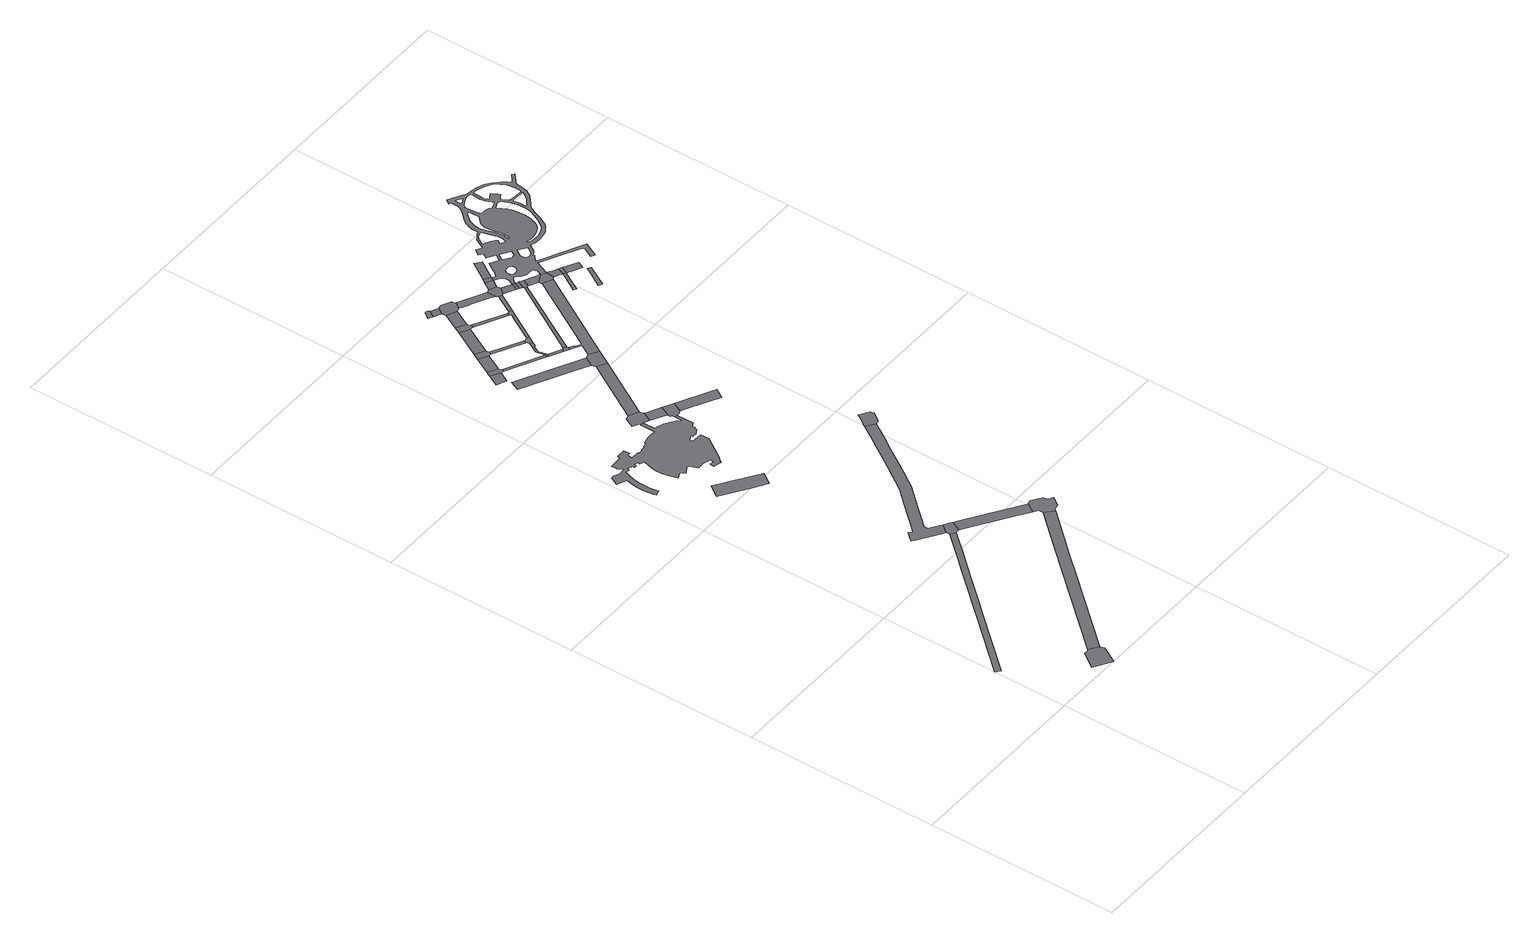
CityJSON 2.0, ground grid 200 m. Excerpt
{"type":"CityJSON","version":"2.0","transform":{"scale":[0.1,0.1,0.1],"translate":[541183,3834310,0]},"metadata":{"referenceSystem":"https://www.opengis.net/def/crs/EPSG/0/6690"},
"CityObjects":{
"road1":{"type":"Road","geometry":[{"type":"MultiSurface","lod":"1","boundaries":[[[0,1,2,3,4,5,6,7,8,9,10,11,12]]]}]},
"road2":{"type":"Road","attributes":{"RoadStructureAttribute.sectionType":"1"},"geometry":[{"type":"MultiSurface","lod":"1","boundaries":[[[13,14,15,16,17,18,19,20,21,22,23,24,25,26]]]}]},
"road3":{"type":"Road","attributes":{"RoadStructureAttribute.sectionType":"1"},"geometry":[{"type":"MultiSurface","lod":"1","boundaries":[[[27,28,0,12,29,30,31,32]]]}]},
"road4":{"type":"Road","attributes":{"RoadStructureAttribute.sectionType":"1"},"geometry":[{"type":"MultiSurface","lod":"1","boundaries":[[[33,34,35,36,37,38,39,40,41,42,43,44]]]}]},
"road5":{"type":"Road","geometry":[{"type":"MultiSurface","lod":"1","boundaries":[[[45,46,47,48,13,26,49,50,51,52]]]}]},
"road6":{"type":"Road","geometry":[{"type":"MultiSurface","lod":"1","boundaries":[[[53,54,55,56,57,58,59,60,61,62,63,64,65,66,67,68,69,70,71,72,73,74,75,76,77,78,79,80,81,82,83,84,85,86,87,88,89,90,91,92,93,94,95,96,97,98,99,100,101,102,103,104,105,106,107,108,109,110,111,112,113,114,115,116,117,118,119,120,121,122,123,124,125,126,127,128,129,130,131,132,133,134,135,136,137,138,139,140,141,142,143,144,145,146,147,148,149]]]}]},
"road7":{"type":"Road","attributes":{"RoadStructureAttribute.sectionType":"1"},"geometry":[{"type":"MultiSurface","lod":"1","boundaries":[[[150,151,152,52,51,153,154,155,156]]]}]},
"road8":{"type":"Road","attributes":{"RoadStructureAttribute.sectionType":"1"},"geometry":[{"type":"MultiSurface","lod":"1","boundaries":[[[157,158,159,160,161,162,163,164,165,166,167,168,169,170,171,172,173,174,175,176,177,178,179,180,47,46,181,182,183,184,185,186,187,188,189,190,191,192,193,194,195,196,197]]]}]},
"road9":{"type":"Road","geometry":[{"type":"MultiSurface","lod":"1","boundaries":[[[198,199,200,201,202,203,53,149,204,205,206,207,208]]]}]},
"road10":{"type":"Road","attributes":{"RoadStructureAttribute.sectionType":"1"},"geometry":[{"type":"MultiSurface","lod":"1","boundaries":[[[209,210,211,212,213,214]]]}]},
"road11":{"type":"Road","geometry":[{"type":"MultiSurface","lod":"1","boundaries":[[[205,204,215,216]]]}]},
"road12":{"type":"Road","geometry":[{"type":"MultiSurface","lod":"1","boundaries":[[[217,218,219,156,155,220,221,222,27,32,223,224,225,226,227,228,229,230,231]]]}]},
"road13":{"type":"Road","geometry":[{"type":"MultiSurface","lod":"1","boundaries":[[[232,233,209,214,234,235,236,237,238,239]]]}]},
"road14":{"type":"Road","geometry":[{"type":"MultiSurface","lod":"1","boundaries":[[[216,215,240,241,142,141,242,243,244]]]}]},
"road15":{"type":"Road","attributes":{"RoadStructureAttribute.sectionType":"1"},"geometry":[{"type":"MultiSurface","lod":"1","boundaries":[[[245,232,239,246,247,248]]]}]},
"road16":{"type":"Road","attributes":{"RoadStructureAttribute.sectionType":"1"},"geometry":[{"type":"MultiSurface","lod":"1","boundaries":[[[249,250,198,208,251]]]}]},
"road17":{"type":"Road","attributes":{"RoadStructureAttribute.sectionType":"1"},"geometry":[{"type":"MultiSurface","lod":"1","boundaries":[[[252,253,254,255,256,257,258,259]]]}]},
"road18":{"type":"Road","geometry":[{"type":"MultiSurface","lod":"1","boundaries":[[[260,245,248,261,262,263,264,265]]]}]},
"road19":{"type":"Road","attributes":{"RoadStructureAttribute.sectionType":"1"},"geometry":[{"type":"MultiSurface","lod":"1","boundaries":[[[236,235,266,267]]]}]},
"road20":{"type":"Road","attributes":{"RoadStructureAttribute.sectionType":"1"},"geometry":[{"type":"MultiSurface","lod":"1","boundaries":[[[268,269,270,271,272,273,274,275,244,243]]]}]},
"road21":{"type":"Road","attributes":{"RoadStructureAttribute.sectionType":"1"},"geometry":[{"type":"MultiSurface","lod":"1","boundaries":[[[276,260,265,277,278]]]}]},
"road22":{"type":"Road","attributes":{"RoadStructureAttribute.sectionType":"1"},"geometry":[{"type":"MultiSurface","lod":"1","boundaries":[[[263,262,279,280]]]}]},
"road23":{"type":"Road","geometry":[{"type":"MultiSurface","lod":"1","boundaries":[[[281,267,266,282,283]]]}]},
"road24":{"type":"Road","attributes":{"RoadStructureAttribute.sectionType":"1"},"geometry":[{"type":"MultiSurface","lod":"1","boundaries":[[[284,285,267,281,286,287,288,289]]]}]},
"road25":{"type":"Road","attributes":{"RoadStructureAttribute.sectionType":"1"},"geometry":[{"type":"MultiSurface","lod":"1","boundaries":[[[283,282,290,291]]]}]},
"road26":{"type":"Road","geometry":[{"type":"MultiSurface","lod":"1","boundaries":[[[292,276,278,293,294,295,296,297,298,299]]]}]},
"road27":{"type":"Road","geometry":[{"type":"MultiSurface","lod":"1","boundaries":[[[300,301,302,259,258,303,304,249,251,305]]]}]},
"road28":{"type":"Road","geometry":[{"type":"MultiSurface","lod":"1","boundaries":[[[306,307,308,280,279,309,310,311,284,289,312]]]}]},
"road29":{"type":"Road","geometry":[{"type":"MultiSurface","lod":"1","boundaries":[[[313,314,315,291,290,316,317,318,319]]]}]},
"road30":{"type":"Road","geometry":[{"type":"MultiSurface","lod":"1","boundaries":[[[320,321,322,157,197,323,324,325,326,327,328,329]]]}]},
"road31":{"type":"Road","geometry":[{"type":"MultiSurface","lod":"1","boundaries":[[[330,331,332,333,334,335,336,337]]]}]},
"road32":{"type":"Road","attributes":{"RoadStructureAttribute.sectionType":"1"},"geometry":[{"type":"MultiSurface","lod":"1","boundaries":[[[338,292,299,339]]]}]},
"road33":{"type":"Road","attributes":{"RoadStructureAttribute.sectionType":"1"},"geometry":[{"type":"MultiSurface","lod":"1","boundaries":[[[336,335,340,341]]]}]},
"road34":{"type":"Road","attributes":{"RoadStructureAttribute.sectionType":"1"},"geometry":[{"type":"MultiSurface","lod":"1","boundaries":[[[296,295,342,343]]]}]},
"road35":{"type":"Road","attributes":{"RoadStructureAttribute.sectionType":"1"},"geometry":[{"type":"MultiSurface","lod":"1","boundaries":[[[344,345,306,312,346]]]}]},
"road36":{"type":"Road","geometry":[{"type":"MultiSurface","lod":"1","boundaries":[[[347,341,340,348,349,338,339,350,351,352,353,354,355,356]]]}]},
"road37":{"type":"Road","geometry":[{"type":"MultiSurface","lod":"1","boundaries":[[[357,358,359,343,342,360,361,344,346,362]]]}]},
"road38":{"type":"Road","attributes":{"RoadStructureAttribute.sectionType":"1"},"geometry":[{"type":"MultiSurface","lod":"1","boundaries":[[[363,353,352,364,365,366,367,368,369,370]]]}]},
"road39":{"type":"Road","attributes":{"RoadStructureAttribute.sectionType":"1"},"geometry":[{"type":"MultiSurface","lod":"1","boundaries":[[[371,372,313,319,373]]]}]},
"road40":{"type":"Road","attributes":{"RoadStructureAttribute.sectionType":"1"},"geometry":[{"type":"MultiSurface","lod":"1","boundaries":[[[374,375,357,362,376]]]}]},
"road41":{"type":"Road","attributes":{"RoadStructureAttribute.sectionType":"1"},"geometry":[{"type":"MultiSurface","lod":"1","boundaries":[[[377,378,379,380,381,317,316,382,300,305,383]]]}]},
"road42":{"type":"Road","geometry":[{"type":"MultiSurface","lod":"1","boundaries":[[[384,385,370,369,386,374,376,387,388,389,390]]]}]},
"road43":{"type":"Road","attributes":{"RoadStructureAttribute.sectionType":"1"},"geometry":[{"type":"MultiSurface","lod":"1","boundaries":[[[388,387,391,392]]]}]},
"road44":{"type":"Road","attributes":{"RoadStructureAttribute.sectionType":"1"},"geometry":[{"type":"MultiSurface","lod":"1","boundaries":[[[393,394,384,390,395]]]}]},
"road45":{"type":"Road","geometry":[{"type":"MultiSurface","lod":"1","boundaries":[[[396,393,395,397]]]}]},
"road46":{"type":"Road","geometry":[{"type":"MultiSurface","lod":"1","boundaries":[[[392,391,398,399]]]}]},
"road47":{"type":"Road","attributes":{"RoadStructureAttribute.sectionType":"1"},"geometry":[{"type":"MultiSurface","lod":"1","boundaries":[[[399,398,400,401,402]]]}]},
"road48":{"type":"Road","geometry":[{"type":"MultiSurface","lod":"1","boundaries":[[[402,401,371,373,403,404,405]]]}]},
"road49":{"type":"Road","geometry":[{"type":"MultiSurface","lod":"1","boundaries":[[[406,407,408,396,397,409,410]]]}]},
"road50":{"type":"Road","geometry":[{"type":"MultiSurface","lod":"1","boundaries":[[[405,404,411,412]]]}]},
"road51":{"type":"Road","geometry":[{"type":"MultiSurface","lod":"1","boundaries":[[[412,411,413,414,377,383,415,416,417]]]}]},
"road52":{"type":"Road","geometry":[{"type":"MultiSurface","lod":"1","boundaries":[[[418,419,420,421,422,423,424]]]}]},
"road53":{"type":"Road","attributes":{"RoadStructureAttribute.sectionType":"1"},"geometry":[{"type":"MultiSurface","lod":"1","boundaries":[[[425,426,427,428,417,416,429,430,431,432,418,433]]]}]},
"road54":{"type":"Road","geometry":[{"type":"MultiSurface","lod":"1","boundaries":[[[433,418,424,434]]]}]},
"road55":{"type":"Road","attributes":{"RoadStructureAttribute.sectionType":"1"},"geometry":[{"type":"MultiSurface","lod":"1","boundaries":[[[435,436,437,438,439,440,441,442,443,444,445]]]}]},
"road56":{"type":"Road","attributes":{"RoadStructureAttribute.sectionType":"1"},"geometry":[{"type":"MultiSurface","lod":"1","boundaries":[[[434,424,446,447,448]]]}]},
"road57":{"type":"Road","geometry":[{"type":"MultiSurface","lod":"1","boundaries":[[[449,450,451,452,453,454,455,456,457,458,459,460,461,462,463,464,465,466,467,468,469,470,471,472,473,474,475,476,477,478,479,480,481,482,483,484,485,486,487,488,489,490,491,492,493,494,495,496,497,498,499,500,501,502,503,504,505,397,395,506,507,508,509,510,511,392,399,512,513,514,515,516,517,518,519,520,521,522,523,524,525,526,527,412,417,528,529,530,531,532,533,534,535,536,537,538,539,540,541,542,543,544,545,546,547,548,549,550,551,552,553,554,555,556,557,558,559,560,561,562,563,564,565,566,567,568,569,570,571,572,573,574],[575,576,577,578,579,580,581,582,583,584,585,586,587,588,589,590],[591,592,593,594,595,596,597,598,599,600,601,602,603,604,605,606,607,608],[609,610,611,612,613,614,615,616,617,618,619,620,621,622],[623,624,625,626,627,628,629,630,631,632,633,634,635,636,637],[638,639,640,641,642,643,644,645,646,647,648,649,650,651,652,653,654,655,656,657,658,659],[660,661,662,663,664,665,666,667,668,669,670,671,672,673,674,675,676,677,678,679,680,681,682,683,684,685,686,687,688,689,690,691,692,693,694,695,696,697,698,699,700],[701,702,703,704,705,706,707,708,709,710,711,712,713,714,715,716,717,718,719,720,721,722,723],[724,725,726,727,728,729,730,731,732,733,734,735,736,737,738,739,740,741,742,743,744,745,746,747,748,749,750,751,752,753,754,755,756,757,758,759,760,761,762,763,764,765,766,767,768,769,770,771,772,773,774,775],[776,777,778,779,780,781,782,783,784,785,786,787,788,789,790,791,792,793,794,795,796,797,798,799,800,801,802,803,804,805,806,807,808,809,810,811],[812,813,814,815,816,817,818,819,820,821,822,823,824,825,826,827,828,829,830,831,832,833,834,835,836,837,838,839,840,841,842,843,844,845,846]]]}]}
},
"vertices":[
[743,282,0],[736,274,0],[730,273,0],[685,271,0],[570,107,0],[584,98,0],[586,97,0],[630,69,0],[691,33,0],[753,2,0],[851,174,0],[836,212,0],[835,216,0],
[1276,2202,0],[1191,2106,0],[1054,1951,0],[938,1819,0],[771,1632,0],[629,1471,0],[516,1347,0],[9,774,0],[55,736,0],[597,1348,0],[663,1420,0],[923,1715,0],[1118,1933,0],[1323,2163,0],
[2007,1701,0],[1702,1359,0],[1512,979,0],[1685,1175,0],[1849,1360,0],[2085,1622,0],
[700,4016,0],[732,3995,0],[869,3905,0],[901,3955,0],[910,3967,0],[951,4028,0],[733,4173,0],[728,4177,0],[619,4250,0],[583,4273,0],[534,4306,0],[451,4182,0],
[1394,2287,0],[1340,2323,0],[1271,2237,0],[1276,2205,0],[1324,2165,0],[1360,2169,0],[1364,2170,0],[1418,2271,0],
[832,5303,0],[829,5147,0],[778,5149,0],[733,5147,0],[687,5139,0],[653,5130,0],[653,5111,0],[610,5110,0],[608,5097,0],[561,5098,0],[561,5089,0],[509,5088,0],[507,5100,0],[425,5101,0],[426,5153,0],[458,5153,0],[456,5217,0],[360,5216,0],[360,5185,0],[224,5182,0],[224,5150,0],[229,5117,0],[246,5089,0],[263,5066,0],[186,5062,0],[129,5088,0],[94,5087,0],[56,5000,0],[150,4953,0],[138,4898,0],[130,4827,0],[129,4759,0],[135,4696,0],[144,4650,0],[151,4628,0],[204,4643,0],[194,4678,0],[187,4739,0],[186,4802,0],[190,4862,0],[201,4923,0],[214,4974,0],[229,5017,0],[237,5036,0],[272,5023,0],[283,5050,0],[338,5026,0],[332,5013,0],[355,5003,0],[366,5035,0],[405,5017,0],[398,4999,0],[446,4978,0],[416,4871,0],[410,4835,0],[410,4754,0],[432,4664,0],[451,4608,0],[511,4638,0],[549,4591,0],[615,4634,0],[640,4612,0],[666,4541,0],[739,4542,0],[814,4519,0],[812,4478,0],[770,4488,0],[770,4486,0],[762,4446,0],[822,4428,0],[849,4423,0],[877,4468,0],[880,4466,0],[1040,4705,0],[1040,4791,0],[961,4793,0],[929,4793,0],[926,4831,0],[972,4854,0],[978,4833,0],[987,4830,0],[1010,4841,0],[1017,4828,0],[1078,4862,0],[1070,4879,0],[1092,4891,0],[1083,4917,0],[1126,4940,0],[1125,5116,0],[1098,5116,0],[1098,5041,0],[1059,5078,0],[1012,5114,0],[958,5144,0],[906,5164,0],[864,5172,0],[864,5302,0],
[1834,1997,0],[1656,2115,0],[1491,2223,0],[1477,2095,0],[1718,1936,0],[1954,1781,0],[2017,1877,0],
[1998,3674,0],[1978,3643,0],[1914,3543,0],[1841,3433,0],[1759,3308,0],[1683,3197,0],[1627,3113,0],[1564,3018,0],[1523,2959,0],[1497,2922,0],[1476,2898,0],[1416,2832,0],[1355,2763,0],[1270,2669,0],[1146,2531,0],[1137,2522,0],[1120,2505,0],[1102,2487,0],[1071,2511,0],[1012,2445,0],[992,2422,0],[1019,2405,0],[1133,2329,0],[1249,2252,0],[1316,2339,0],[1218,2404,0],[1220,2450,0],[1224,2454,0],[1312,2553,0],[1381,2631,0],[1455,2714,0],[1526,2792,0],[1586,2859,0],[1625,2916,0],[1699,3025,0],[1793,3166,0],[1890,3312,0],[1973,3435,0],[2029,3521,0],[2065,3578,0],[2088,3614,0],
[862,5465,0],[856,5463,0],[823,5454,0],[818,5453,0],[766,5353,0],[832,5319,0],[924,5271,0],[975,5369,0],[974,5375,0],[963,5409,0],[961,5416,0],
[563,6783,0],[501,6668,0],[498,6664,0],[600,6621,0],[657,6723,0],[658,6724,0],
[1080,5190,0],[1131,5289,0],
[2070,1888,0],[2062,1886,0],[2021,1878,0],[2001,1750,0],[2001,1746,0],[2006,1707,0],[2105,1644,0],[2112,1645,0],[2150,1650,0],[2158,1651,0],[2220,1743,0],[2169,1777,0],[2168,1781,0],[2160,1816,0],[2158,1824,0],
[590,6833,0],[571,6799,0],[677,6720,0],[687,6722,0],[704,6745,0],[697,6753,0],[692,6762,0],[687,6780,0],
[1081,5156,0],[1098,5156,0],[1160,5116,0],[1190,5133,0],[1241,5232,0],
[682,7003,0],[693,6791,0],[776,6944,0],[780,6950,0],
[1230,6091,0],[1199,6040,0],[1326,6035,0],
[613,6573,0],[562,6474,0],[1061,6217,0],[1075,6209,0],[1131,6179,0],[1133,6178,0],[1216,6137,0],[1272,6231,0],
[716,7066,0],[792,6951,0],[802,6951,0],[827,6979,0],[817,6994,0],[814,7013,0],
[1070,6525,0],[1084,6551,0],
[1281,5086,0],[1559,4942,0],[1570,4959,0],[1588,4990,0],[1615,5038,0],[1613,5039,0],[1590,5051,0],[1577,5059,0],
[870,7349,0],[966,7292,0],[968,7296,0],
[1112,6789,0],[1126,6817,0],
[1104,6555,0],[1092,6514,0],[1106,6542,0],
[1132,6757,0],[1068,6641,0],[1088,6636,0],[1120,6699,0],[1132,6694,0],[1159,6741,0],
[1223,6447,0],[1237,6473,0],
[905,7414,0],[991,7298,0],[999,7298,0],[1004,7295,0],[1021,7323,0],[1013,7331,0],[1008,7338,0],[1002,7361,0],
[1320,6244,0],[1314,6242,0],[1280,6234,0],[1218,6131,0],[1228,6096,0],[1416,6188,0],
[1173,6822,0],[1158,6817,0],[1139,6814,0],[1126,6782,0],[1131,6772,0],[1134,6767,0],[1198,6808,0],
[1262,6478,0],[1254,6471,0],[1247,6471,0],[1277,6419,0],[1290,6444,0],[1285,6451,0],[1287,6461,0],
[2090,3816,0],[2063,3775,0],[2027,3717,0],[2095,3615,0],[2124,3621,0],[2131,3622,0],[2193,3713,0],[2192,3720,0],[2185,3750,0],[2184,3755,0],
[924,7757,0],[910,7753,0],[867,7686,0],[889,7674,0],[895,7671,0],[907,7664,0],[950,7733,0],[952,7747,0],
[996,7583,0],[1098,7536,0],
[986,7624,0],[1033,7691,0],
[1323,7129,0],[1340,7156,0],
[1338,7099,0],[1333,7091,0],[1361,7085,0],
[1071,7701,0],[993,7598,0],[995,7589,0],[1103,7538,0],[1108,7539,0],[1135,7547,0],[1180,7615,0],[1173,7641,0],[1171,7648,0],[1169,7654,0],
[1367,7162,0],[1360,7159,0],[1350,7156,0],[1338,7119,0],[1338,7109,0],[1396,7145,0],
[1261,7572,0],[1224,7501,0],[1240,7494,0],[1427,7398,0],[1445,7388,0],[1457,7382,0],[1466,7377,0],[1462,7468,0],
[1712,7242,0],[1707,7235,0],[1729,7220,0],
[1478,7355,0],[1473,7345,0],[1511,7340,0],
[1851,7147,0],[1398,6377,0],[1395,6377,0],[1337,6409,0],[1340,6414,0],[1389,6361,0],[1951,7098,0],
[1499,7479,0],[1493,7477,0],[1473,7363,0],[1526,7345,0],[1579,7408,0],[1572,7445,0],[1572,7446,0],
[1645,7285,0],[1682,7356,0],
[1555,7566,0],[1502,7484,0],[1622,7523,0],
[1580,7604,0],[1647,7561,0],
[1675,7269,0],[1711,7341,0],
[1694,7260,0],[1704,7255,0],[1740,7327,0],
[1739,7230,0],[1751,7230,0],[1787,7303,0],
[1705,7798,0],[1701,7792,0],[1682,7762,0],[1751,7722,0],[1768,7748,0],
[1842,7183,0],[1940,7226,0],
[1848,7159,0],[1849,7153,0],[1958,7101,0],[1984,7113,0],[1990,7200,0],
[2064,7071,0],[2031,7013,0],[1943,6870,0],[1957,6860,0],[1972,6852,0],[2032,6956,0],[2091,7057,0],
[2045,7172,0],[2030,7180,0],[2021,7185,0],[1993,7199,0],[2009,7101,0],[2031,7090,0],[2058,7075,0],[2060,7074,0],[2094,7146,0],
[2129,7128,0],
[2252,6938,0],[2235,6905,0],[2218,6878,0],[2215,6870,0],[2156,6777,0],[2127,6729,0],[2128,6729,0],[2144,6717,0],[2162,6705,0],[2203,6777,0],[2286,6922,0],
[2150,7026,0],[2238,6980,0],[2275,7051,0],
[2805,8136,0],[2812,8143,0],[2827,8156,0],[2899,8222,0],[2879,8239,0],[2822,8188,0],[2812,8181,0],[2799,8181,0],[2792,8183,0],[2779,8195,0],[2771,8208,0],[2741,8252,0],[2681,8317,0],[2625,8359,0],[2557,8383,0],[2497,8397,0],[2450,8402,0],[2422,8409,0],[2421,8410,0],[2397,8421,0],[2313,8471,0],[2257,8503,0],[2227,8456,0],[2249,8440,0],[2248,8405,0],[2248,8380,0],[2245,8360,0],[2240,8347,0],[2226,8320,0],[2189,8274,0],[2132,8216,0],[2100,8169,0],[2098,8165,0],[2080,8121,0],[2071,8071,0],[2074,8033,0],[2076,8023,0],[2076,8021,0],[2051,8013,0],[2022,7993,0],[2002,7980,0],[1984,7968,0],[1977,7958,0],[1972,7952,0],[1920,7859,0],[1863,7894,0],[1824,7833,0],[1863,7806,0],[1834,7756,0],[1922,7702,0],[1873,7639,0],[1790,7688,0],[1734,7602,0],[1716,7576,0],[1696,7545,0],[1689,7537,0],[1671,7542,0],[1684,7487,0],[1699,7467,0],[1703,7459,0],[1710,7442,0],[1710,7410,0],[1709,7408,0],[1720,7358,0],[1745,7390,0],[1760,7398,0],[1778,7396,0],[1790,7384,0],[1793,7381,0],[1815,7358,0],[1833,7346,0],[1848,7336,0],[1881,7327,0],[1903,7327,0],[1923,7327,0],[1936,7322,0],[1953,7312,0],[1961,7297,0],[1964,7277,0],[2029,7291,0],[2053,7341,0],[2212,7260,0],[2442,7142,0],[2455,7112,0],[2421,7047,0],[2401,7009,0],[2442,6989,0],[2516,7141,0],[2227,7286,0],[2176,7312,0],[2108,7344,0],[2110,7347,0],[2075,7364,0],[2055,7373,0],[2117,7424,0],[2110,7439,0],[2117,7441,0],[2139,7452,0],[2159,7467,0],[2206,7540,0],[2221,7535,0],[2259,7520,0],[2309,7516,0],[2366,7521,0],[2423,7534,0],[2460,7557,0],[2473,7565,0],[2489,7581,0],[2510,7603,0],[2557,7683,0],[2589,7769,0],[2593,7778,0],[2606,7806,0],[2618,7829,0],[2630,7844,0],[2658,7867,0],[2737,7937,0],[2749,7950,0],[2759,7968,0],[2776,7998,0],[2788,8030,0],[2793,8058,0],[2795,8078,0],[2796,8080,0],[2800,8118,0],[2802,8128,0],[2350,8396,0],[2333,8386,0],[2320,8379,0],[2300,8368,0],[2297,8368,0],[2295,8368,0],[2293,8370,0],[2290,8373,0],[2291,8401,0],[2292,8430,0],[2297,8433,0],[2300,8431,0],[2313,8423,0],[2349,8403,0],[2352,8401,0],[2352,8399,0],[1882,7462,0],[1862,7434,0],[1832,7426,0],[1810,7428,0],[1805,7428,0],[1784,7448,0],[1782,7451,0],[1781,7467,0],[1779,7483,0],[1793,7506,0],[1796,7511,0],[1801,7512,0],[1829,7519,0],[1851,7517,0],[1854,7516,0],[1862,7508,0],[1877,7494,0],[1879,7481,0],[2040,7623,0],[2025,7598,0],[2017,7583,0],[2011,7573,0],[1998,7578,0],[1988,7575,0],[1976,7568,0],[1941,7594,0],[1903,7623,0],[1898,7627,0],[1918,7654,0],[1942,7687,0],[1979,7663,0],[2025,7633,0],[2036,7508,0],[2041,7528,0],[2056,7551,0],[2083,7591,0],[2085,7589,0],[2165,7535,0],[2166,7534,0],[2124,7474,0],[2114,7466,0],[2102,7461,0],[2077,7459,0],[2065,7462,0],[2062,7463,0],[2047,7473,0],[2039,7491,0],[2610,7897,0],[2612,7921,0],[2609,7964,0],[2605,7987,0],[2604,7991,0],[2601,8004,0],[2601,8014,0],[2606,8018,0],[2611,8019,0],[2664,8017,0],[2716,8015,0],[2734,8015,0],[2741,8018,0],[2744,8015,0],[2741,8013,0],[2726,7985,0],[2694,7942,0],[2655,7912,0],[2625,7886,0],[2617,7884,0],[2612,7886,0],[2610,7889,0],[2242,8172,0],[2242,8165,0],[2242,8145,0],[2240,8137,0],[2238,8130,0],[2229,8121,0],[2223,8115,0],[2199,8093,0],[2195,8090,0],[2176,8067,0],[2163,8042,0],[2156,8019,0],[2159,7969,0],[2172,7902,0],[2183,7845,0],[2183,7812,0],[2183,7792,0],[2184,7777,0],[2174,7747,0],[2171,7744,0],[2166,7747,0],[2164,7752,0],[2169,7777,0],[2170,7804,0],[2171,7809,0],[2165,7857,0],[2155,7909,0],[2137,7969,0],[2121,8024,0],[2121,8040,0],[2121,8059,0],[2130,8106,0],[2147,8149,0],[2150,8157,0],[2177,8197,0],[2214,8240,0],[2221,8245,0],[2229,8245,0],[2233,8241,0],[2234,8240,0],[2242,8227,0],[2066,7773,0],[2093,7814,0],[2054,7841,0],[2030,7858,0],[2023,7863,0],[2020,7865,0],[1965,7897,0],[1992,7945,0],[1994,7947,0],[2002,7958,0],[2022,7973,0],[2042,7986,0],[2069,7996,0],[2077,7996,0],[2079,7993,0],[2084,7980,0],[2084,7978,0],[2105,7926,0],[2120,7871,0],[2123,7846,0],[2126,7829,0],[2126,7784,0],[2112,7744,0],[2583,7863,0],[2580,7851,0],[2571,7808,0],[2544,7741,0],[2533,7717,0],[2512,7675,0],[2482,7628,0],[2450,7597,0],[2433,7588,0],[2421,7582,0],[2406,7574,0],[2395,7571,0],[2348,7559,0],[2308,7558,0],[2277,7561,0],[2256,7563,0],[2236,7573,0],[2231,7575,0],[2228,7588,0],[2233,7590,0],[2238,7585,0],[2263,7580,0],[2298,7578,0],[2345,7584,0],[2390,7599,0],[2395,7602,0],[2401,7605,0],[2420,7614,0],[2424,7618,0],[2457,7645,0],[2482,7685,0],[2491,7718,0],[2496,7738,0],[2508,7815,0],[2507,7880,0],[2494,7950,0],[2469,8017,0],[2457,8040,0],[2438,8074,0],[2436,8079,0],[2435,8082,0],[2440,8087,0],[2475,8105,0],[2493,8110,0],[2500,8110,0],[2508,8108,0],[2513,8103,0],[2533,8075,0],[2561,8018,0],[2566,8001,0],[2577,7961,0],[2582,7901,0],[2443,8359,0],[2440,8316,0],[2439,8279,0],[2439,8259,0],[2441,8247,0],[2446,8232,0],[2450,8222,0],[2475,8157,0],[2477,8147,0],[2477,8142,0],[2472,8135,0],[2418,8114,0],[2410,8114,0],[2408,8117,0],[2398,8124,0],[2385,8129,0],[2365,8139,0],[2342,8144,0],[2315,8143,0],[2300,8146,0],[2287,8153,0],[2285,8163,0],[2282,8194,0],[2273,8290,0],[2276,8308,0],[2281,8320,0],[2288,8330,0],[2308,8343,0],[2330,8354,0],[2355,8366,0],[2361,8368,0],[2390,8376,0],[2405,8379,0],[2435,8374,0],[2440,8372,0],[2443,8367,0],[2751,8063,0],[2746,8045,0],[2741,8040,0],[2736,8037,0],[2668,8039,0],[2666,8039,0],[2598,8046,0],[2593,8046,0],[2588,8048,0],[2553,8106,0],[2553,8113,0],[2553,8116,0],[2558,8123,0],[2575,8136,0],[2610,8156,0],[2593,8183,0],[2559,8238,0],[2554,8242,0],[2501,8208,0],[2492,8203,0],[2488,8212,0],[2476,8235,0],[2474,8245,0],[2471,8260,0],[2473,8295,0],[2475,8352,0],[2480,8362,0],[2483,8365,0],[2488,8367,0],[2553,8353,0],[2610,8329,0],[2668,8292,0],[2711,8242,0],[2737,8190,0],[2750,8105,0]
]}
